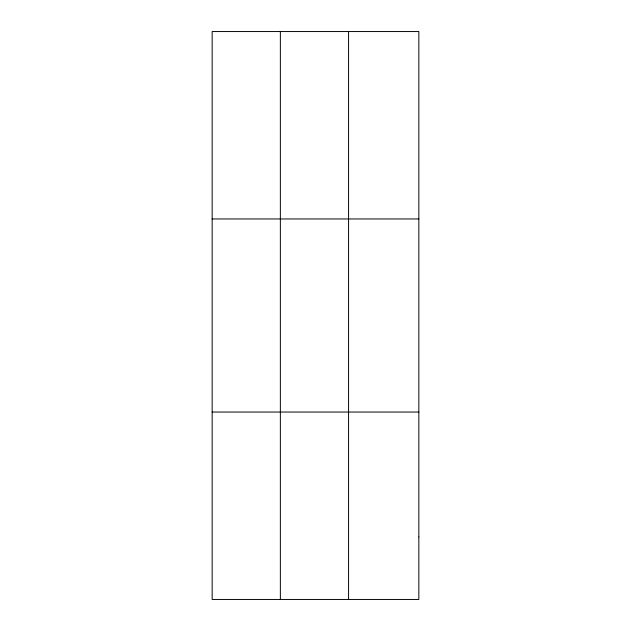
<?xml version="1.0" encoding="UTF-8"?>
<svg xmlns="http://www.w3.org/2000/svg" width="631" height="631" viewBox="0 0 631 631"><rect width="100%" height="100%" fill="white"/><g stroke="black" fill="none" stroke-linecap="round" stroke-linejoin="round"><path stroke-width="0.95" d="M280.361 31.55L280.361 599.45M348.572 31.55L348.572 599.45M212.158 218.957L418.842 218.957M212.158 412.043L418.842 412.043M418.842 536.981L418.842 599.45L212.158 599.45L212.158 31.55L418.842 31.55L418.842 536.981"/></g></svg>
